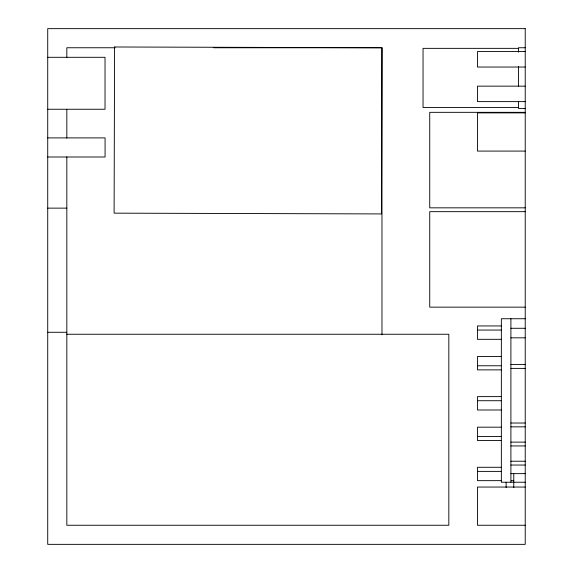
<?xml version="1.0" encoding="UTF-8"?>
<svg xmlns="http://www.w3.org/2000/svg" width="573" height="573" viewBox="0 0 573 573"><rect width="100%" height="100%" fill="white"/><g stroke="black" fill="none" stroke-linecap="round" stroke-linejoin="round"><path stroke-width="0.86" d="M115.173 47.752L66.826 47.752L66.826 57.587M213.657 47.752L381.976 47.752L381.976 334.79M525.226 47.752L518.544 47.752L518.544 52.215M518.544 48.354L423.039 48.354L423.039 107.559L518.544 107.559M525.226 51.57L477.474 51.57L477.474 67.041L525.226 67.041M47.724 57.3L105.024 57.3L105.024 109.25L47.724 109.25M525.226 86.143L477.474 86.143L477.474 101.614L525.226 101.614M525.226 108.519L518.544 108.519L518.544 101.364M525.226 112.337L429.729 112.337L429.729 207.834L525.226 207.834M525.226 112.888L477.474 112.888L477.474 151.086L525.226 151.086M47.774 137.9L105.074 137.9L105.074 157.002L47.774 157.002M47.724 208.135L66.826 208.135M525.226 211.659L429.729 211.659L429.729 307.157L525.226 307.157M525.248 318.738L501.354 318.738L501.354 482.23L525.226 482.23M501.375 325.944L477.474 325.944L477.474 339.316L501.647 339.316M510.901 328.286L525.248 328.286M477.474 330.055L501.375 330.055M47.724 332.283L66.826 332.283M66.826 334.252L448.824 334.252L448.824 525.248L66.826 525.248L66.826 156.844M510.901 337.834L525.226 337.834M501.647 356.506L477.474 356.506L477.474 369.879L501.375 369.879M510.901 364.578L525.226 364.578M477.474 365.767L501.375 365.767M510.901 368.396L525.226 368.396M501.375 396.616L477.474 396.616L477.474 409.989L501.647 409.989M477.474 400.72L501.375 400.72M510.901 423.024L525.226 423.024M510.901 426.842L525.226 426.842M501.647 427.179L477.474 427.179L477.474 440.544L501.375 440.544M477.474 436.44L501.375 436.44M510.901 442.12L525.226 442.12M510.901 445.944L525.226 445.944M510.901 461.222L525.226 461.222M510.901 465.04L525.226 465.04M501.375 467.289L477.474 467.289L477.474 480.654L501.647 480.654M477.474 471.393L501.375 471.393M510.901 473.635L525.226 473.635M511.216 480.654L513.766 480.654M525.226 487.05L477.474 487.05L477.474 525.248L525.226 525.248M518.544 66.518L518.544 86.172M513.766 473.699L513.766 487.508M510.901 318.738L510.901 482.23M506.124 482.373L506.124 487.53M66.826 109.45L66.826 138.064M114.579 46.986L114.106 213.156L381.503 213.922L381.976 47.752L114.579 46.986M525.226 28.65L47.724 28.65L47.724 544.35L525.226 544.35L525.226 28.65"/></g></svg>
